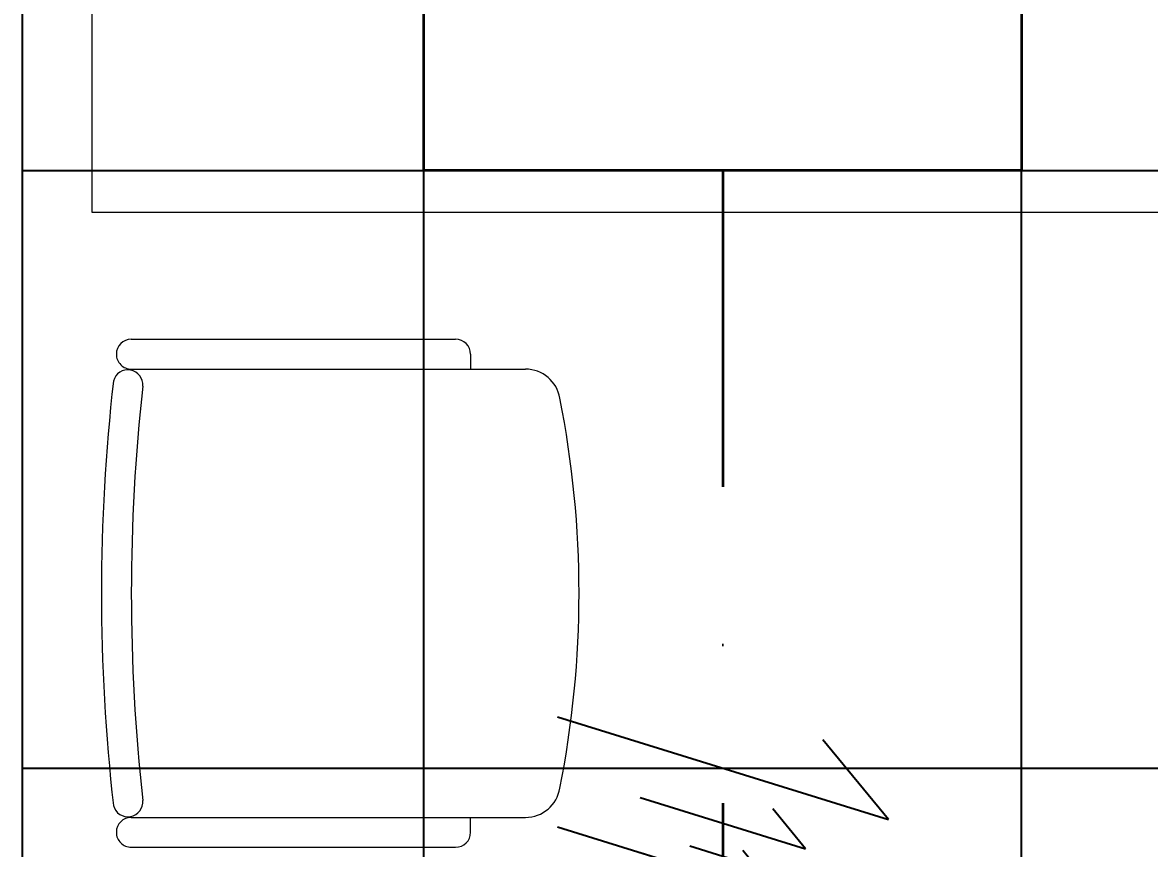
# Model space of a CAD drawing. Header units: inches. Extents: x -12418 to 57169, y -29325 to 19878.
# Drawn here: x 40997 to 42128, y -10880 to -10051 of the extents above; entities that cross this region are included whole.
import ezdxf
from ezdxf.enums import TextEntityAlignment as Align

# ---------------------------------------------------------------- set-up
doc = ezdxf.new("R2010")
doc.units = ezdxf.units.IN
doc.header["$LTSCALE"] = 25
doc.header["$MEASUREMENT"] = 0
doc.linetypes.add('DASHDOT', pattern=[25.4, 12.7, -6.35, 0, -6.35])
doc.layers.get('0').update_dxf_attribs({"color": 8})
doc.layers.add('00-Ground Floor$0$False Ceiling', color=251, linetype='Continuous')
for name, color, linetype, lineweight in [('00-Ground Floor$0$LOADING', 253, 'Continuous', 5), ('00-Ground Floor$0$NEW Wall', 166, 'Continuous', 5), ('00-Ground Floor$0$Walls', 251, 'Continuous', 5), ('E-LITE-CIRC-NUMB', 6, 'Continuous', 25), ('E-LITE-CLNG', 150, 'Continuous', 35), ('E-LITE-CLNG-CNDT', 6, 'DASHDOT', 35), ('E-LITE-CTRL', 6, 'Continuous', 25), ('E-LITE-IDEN', 6, 'Continuous', 25), ('E-POWR-WIRE', 6, 'Continuous', 25), ('E-POWR-WIRE @ 100', 6, 'Continuous', 25), ('E-POWR-WIRE @ 20', 6, 'Continuous', 25), ('E-POWR-WIRE @ 50', 6, 'Continuous', 25)]:
    doc.layers.add(name, color=color, linetype=linetype, lineweight=lineweight)
doc.styles.add('DC_Simplex', font='SIMPLEX.shx', dxfattribs={"width": 0.7})

# ---------------------------------------------------------------- blocks, each defined once
blk = doc.blocks.new('00-Ground Floor$0$GF21016-P')
at = {"layer": '00-Ground Floor$0$LOADING', "extrusion": (-1.24384e-09, -1.20261e-09, -1)}
for p, q in [((0.0128, 0.0179), (0.0128, 0.4136)), ((0.4628, 0.0179), (0.4628, 0.4136)), ((-0.0022, 0.3585), (0.0128, 0.3585)), ((0.4778, 0.3585), (0.4628, 0.3585)), ((-0.0172, 0.0179), (-0.0172, 0.3435)), ((0.4928, 0.0179), (0.4928, 0.3435)), ((0.4778, 0.0029), (0.4778, 0.0029))]:
    blk.add_line(p, q, dxfattribs=at)
for centre, radius, start, end in [((-0.2378, -0.5362), 1.0036, 78.7568, 101.2432), ((-0.0478, 0.4136), 0.035, 0, 80.6557), ((-0.4278, 0.4136), 0.035, 99.3443, 180), ((0.0022, 0.3435), 0.015, 0, 90), ((-0.4778, 0.3435), 0.015, 90, 180), ((-0.0284, 0.0145), 0.015, 284.3864, 95.5209), ((-0.2378, 1.8928), 1.8749, 263.6341, 276.3659), ((-0.4471, 0.0145), 0.015, 84.4791, 255.6136), ((0.0022, 0.0179), 0.015, 270, 0), ((0.0022, 0.0179), 0.015, 180, 270), ((-0.4778, 0.0179), 0.015, 270, 0), ((-0.4778, 0.0179), 0.015, 180, 270), ((-0.2378, 1.8734), 1.8855, 263.5119, 276.4881)]:
    blk.add_arc(centre, radius, start, end, dxfattribs=at)
blk = doc.blocks.new('*X468')
at = {"color": 0}
for p, q in [((13, 1), (13, 1)), ((13, 1), (13, 1)), ((13, 1), (13, 1)), ((13, 1), (13, 1)), ((13, 1), (13, 1)), ((13, 1), (13, 1)), ((13, 1), (13, 1)), ((13, 1), (13, 1)), ((13, 1), (13, 1)), ((13, 1), (13, 1)), ((13, 1), (13, 1)), ((13, 1), (13, 1)), ((13, 1), (13, 1)), ((13, 1), (13, 1)), ((13, 1), (13, 1)), ((13, 1), (14, 1)), ((13, 1), (14, 1)), ((13, 1), (14, 1)), ((13, 1), (13, 1)), ((13, 1), (13, 1)), ((13, 1), (13, 1)), ((13, 1), (13, 1)), ((13, 1), (13, 1)), ((13, 1), (13, 1)), ((13, 1), (13, 1)), ((13, 1), (13, 1)), ((13, 1), (13, 1)), ((13, 1), (13, 1)), ((13, 1), (13, 1)), ((13, 1), (13, 1)), ((13, 1), (13, 1)), ((13, 1), (13, 1)), ((13, 1), (13, 1)), ((13, 1), (13, 1)), ((13, 1), (13, 1)), ((13, 1), (13, 1)), ((13, 1), (13, 1)), ((13, 1), (13, 1)), ((13, 1), (13, 1)), ((13, 1), (13, 1)), ((13, 1), (13, 1)), ((13, 1), (13, 1)), ((13, 1), (13, 1)), ((13, 1), (13, 1)), ((13, 1), (13, 1)), ((13, 1), (13, 1)), ((13, 1), (13, 1)), ((13, 1), (13, 1)), ((13, 1), (13, 1)), ((13, 1), (13, 1)), ((13, 1), (13, 1)), ((13, 1), (13, 1)), ((13, 1), (13, 1)), ((13, 1), (13, 1)), ((13, 1), (13, 1)), ((13, 1), (13, 1)), ((13, 1), (13, 1)), ((13, 1), (13, 1)), ((13, 1), (13, 1)), ((13, 1), (13, 1)), ((13, 1), (13, 1)), ((13, 1), (13, 1)), ((13, 1), (13, 1)), ((13, 1), (13, 1)), ((13, 1), (13, 1)), ((13, 1), (13, 1)), ((13, 1), (13, 1)), ((13, 1), (13, 1)), ((13, 1), (13, 1)), ((13, 1), (13, 1)), ((13, 1), (13, 1)), ((13, 1), (13, 1)), ((13, 1), (13, 1)), ((13, 1), (13, 1)), ((13, 1), (13, 1)), ((13, 1), (13, 1)), ((13, 1), (13, 1)), ((13, 1), (13, 1)), ((13, 1), (13, 1)), ((13, 1), (13, 1)), ((13, 1), (13, 1)), ((13, 1), (13, 1)), ((13, 1), (13, 1)), ((13, 1), (13, 1)), ((13, 1), (13, 1)), ((13, 1), (13, 1)), ((13, 1), (13, 1)), ((13, 1), (13, 1)), ((13, 1), (13, 1)), ((13, 1), (13, 1)), ((13, 1), (13, 1)), ((13, 1), (13, 1)), ((13, 1), (13, 1)), ((13, 1), (13, 1)), ((13, 1), (13, 1)), ((13, 1), (13, 1)), ((13, 1), (13, 1)), ((13, 1), (13, 1)), ((13, 1), (13, 1)), ((13, 1), (13, 1)), ((13, 1), (13, 1)), ((13, 1), (13, 1)), ((13, 1), (13, 1)), ((13, 1), (13, 1)), ((13, 1), (13, 1)), ((13, 1), (13, 1)), ((13, 1), (13, 1)), ((13, 1), (13, 1)), ((13, 1), (13, 1)), ((13, 1), (13, 1)), ((13, 1), (13, 1)), ((13, 1), (13, 1)), ((13, 1), (13, 1)), ((13, 1), (13, 1)), ((13, 1), (13, 1)), ((13, 1), (13, 1)), ((13, 1), (13, 1)), ((13, 1), (13, 1)), ((13, 1), (13, 1)), ((13, 1), (13, 1)), ((13, 1), (13, 1)), ((13, 1), (13, 1)), ((13, 1), (13, 1)), ((13, 1), (14, 1)), ((13, 0), (13, 0)), ((13, 0), (13, 0)), ((13, 0), (13, 0)), ((13, 0), (13, 0)), ((13, 0), (13, 0)), ((13, 0), (13, 0)), ((13, 0), (13, 0)), ((13, 0), (13, 0)), ((13, 0), (13, 0)), ((13, 0), (13, 0)), ((13, 0), (13, 0)), ((13, 0), (13, 0)), ((13, 0), (13, 0)), ((13, 0), (13, 0)), ((13, 0), (13, 0)), ((13, 0), (13, 0)), ((13, 0), (13, 0)), ((13, 0), (13, 0)), ((13, 0), (13, 0)), ((13, 0), (13, 0)), ((13, 0), (13, 0)), ((13, 0), (13, 0)), ((13, 0), (13, 0)), ((13, 0), (13, 0)), ((13, 0), (13, 0)), ((13, 0), (13, 0)), ((13, 0), (13, 0)), ((13, 0), (13, 0)), ((13, 0), (13, 0)), ((13, 0), (13, 0)), ((13, 0), (13, 0)), ((13, 0), (13, 0)), ((13, 0), (13, 0)), ((13, 0), (13, 0)), ((13, 0), (13, 0)), ((13, 0), (13, 0)), ((13, 0), (13, 0)), ((13, 0), (13, 0)), ((13, 0), (13, 0)), ((13, 0), (13, 0)), ((13, 0), (13, 0)), ((13, 0), (13, 0)), ((13, 0), (13, 0)), ((13, 0), (13, 0)), ((13, 0), (13, 0)), ((13, 0), (13, 0)), ((13, 0), (13, 0)), ((13, 0), (13, 0)), ((13, 0), (14, 0)), ((13, 0), (14, 0)), ((13, 0), (13, 0)), ((13, 0), (14, 0)), ((14, 1), (14, 1)), ((14, 1), (14, 1)), ((14, 1), (14, 1)), ((14, 1), (14, 1)), ((14, 1), (14, 1)), ((14, 1), (14, 1)), ((14, 1), (14, 1)), ((14, 1), (14, 1)), ((14, 1), (14, 1)), ((14, 1), (14, 1)), ((14, 1), (14, 1)), ((14, 1), (14, 1)), ((14, 1), (14, 1)), ((14, 1), (14, 1)), ((14, 1), (14, 1)), ((14, 1), (14, 1)), ((14, 1), (14, 1)), ((14, 1), (14, 1)), ((14, 1), (14, 1)), ((14, 1), (14, 1)), ((14, 1), (14, 1)), ((14, 1), (14, 1)), ((14, 1), (14, 1)), ((14, 1), (14, 1)), ((14, 1), (14, 1)), ((14, 1), (14, 1)), ((14, 1), (14, 1)), ((14, 1), (14, 1)), ((14, 1), (14, 1)), ((14, 1), (14, 1)), ((14, 1), (14, 1)), ((14, 1), (14, 1)), ((14, 1), (14, 1)), ((14, 1), (14, 1)), ((14, 1), (14, 1)), ((14, 1), (14, 1)), ((14, 1), (14, 1)), ((14, 1), (14, 1)), ((14, 1), (14, 1)), ((14, 1), (14, 1)), ((14, 1), (14, 1)), ((14, 1), (14, 1)), ((14, 1), (14, 1)), ((14, 1), (14, 1)), ((14, 1), (14, 1)), ((14, 1), (14, 1)), ((14, 1), (14, 1)), ((14, 1), (14, 1)), ((14, 1), (14, 1)), ((14, 1), (14, 1)), ((14, 1), (14, 1)), ((14, 1), (14, 1)), ((14, 1), (14, 1)), ((14, 1), (14, 1)), ((14, 1), (14, 1)), ((14, 1), (14, 1)), ((14, 1), (14, 1)), ((14, 1), (14, 1)), ((14, 1), (14, 1)), ((14, 1), (14, 1)), ((14, 1), (14, 1)), ((14, 1), (14, 1)), ((14, 1), (14, 1)), ((14, 1), (14, 1)), ((14, 1), (14, 1)), ((14, 1), (14, 1)), ((14, 1), (14, 1)), ((14, 1), (14, 1)), ((14, 1), (14, 1)), ((14, 1), (14, 1)), ((14, 1), (14, 1)), ((14, 1), (14, 1)), ((14, 1), (14, 1)), ((14, 1), (14, 1)), ((14, 1), (14, 1)), ((14, 1), (14, 1)), ((14, 1), (14, 1)), ((14, 1), (14, 1)), ((14, 1), (14, 1)), ((14, 1), (14, 1)), ((14, 1), (14, 1)), ((14, 1), (14, 1)), ((14, 1), (14, 1)), ((14, 1), (14, 1)), ((14, 1), (14, 1)), ((14, 1), (14, 1)), ((14, 1), (14, 1)), ((14, 1), (14, 1)), ((14, 1), (14, 1)), ((14, 1), (14, 1)), ((14, 1), (14, 1)), ((14, 1), (14, 1)), ((14, 1), (14, 1)), ((14, 1), (14, 1)), ((14, 0), (14, 0)), ((14, 0), (14, 0)), ((14, 0), (14, 0)), ((14, 0), (14, 0)), ((14, 0), (14, 0)), ((14, 0), (14, 0)), ((14, 0), (14, 0)), ((14, 0), (14, 0)), ((14, 0), (14, 0)), ((14, 0), (14, 0)), ((14, 0), (14, 0)), ((14, 0), (14, 0)), ((14, 0), (14, 0)), ((14, 0), (14, 0)), ((14, 0), (14, 0)), ((14, 0), (14, 0)), ((14, 0), (14, 0)), ((14, 0), (14, 0)), ((14, 0), (14, 0)), ((14, 0), (14, 0)), ((14, 0), (14, 0)), ((14, 0), (14, 0)), ((14, 0), (14, 0)), ((14, 0), (14, 0)), ((14, 0), (14, 0)), ((14, 0), (14, 0)), ((14, 0), (14, 0)), ((14, 0), (14, 0)), ((14, 0), (14, 0)), ((14, 0), (14, 0)), ((14, 0), (14, 0)), ((14, 0), (14, 0)), ((14, 0), (14, 0)), ((14, 0), (14, 0)), ((14, 0), (14, 0)), ((14, 0), (14, 0)), ((14, 0), (14, 0)), ((14, 0), (14, 0)), ((14, 0), (14, 0)), ((14, 0), (14, 0)), ((14, 0), (14, 0)), ((14, 0), (14, 0)), ((14, 0), (14, 0)), ((14, 0), (14, 0)), ((14, 0), (14, 0)), ((14, 0), (14, 0)), ((14, 0), (14, 0)), ((14, 0), (14, 0)), ((13, 0), (13, 0)), ((13, 0), (14, 0)), ((13, 0), (13, 0)), ((13, 0), (14, 0)), ((13, 0), (13, 0)), ((13, 0), (14, 0)), ((13, 0), (13, 0)), ((13, 0), (13, 0)), ((13, 0), (13, 0)), ((13, 0), (13, 0)), ((13, 0), (14, 0)), ((13, 0), (13, 0)), ((13, 0), (14, 0)), ((13, 0), (13, 0)), ((13, 0), (14, 0)), ((13, 0), (13, 0)), ((13, 0), (14, 0)), ((13, 0), (13, 0)), ((13, 0), (14, 0)), ((13, 0), (13, 0)), ((13, 0), (14, 0)), ((13, 0), (13, 0)), ((13, 0), (14, 0)), ((13, 0), (13, 0)), ((13, 0), (13, 0)), ((13, 0), (13, 0)), ((13, 0), (14, 0)), ((13, 0), (13, 0)), ((13, 0), (14, 0)), ((13, 0), (13, 0)), ((13, 0), (14, 0)), ((13, 0), (13, 0)), ((13, 0), (14, 0)), ((13, 0), (13, 0)), ((13, 0), (13, 0)), ((13, 0), (13, 0)), ((13, 0), (13, 0)), ((13, 0), (13, 0)), ((13, 0), (13, 0)), ((13, 0), (13, 0)), ((13, 0), (13, 0)), ((13, 0), (13, 0)), ((13, 0), (13, 0)), ((13, 0), (13, 0)), ((13, 0), (13, 0)), ((13, 0), (13, 0)), ((13, 0), (13, 0)), ((13, 0), (13, 0)), ((13, 0), (13, 0)), ((13, 0), (13, 0)), ((13, 0), (13, 0)), ((13, 0), (13, 0)), ((13, 0), (13, 0)), ((13, 0), (13, 0)), ((13, 0), (13, 0)), ((13, 0), (13, 0)), ((13, 0), (13, 0)), ((13, 0), (13, 0)), ((13, 0), (13, 0)), ((13, 0), (13, 0)), ((13, 0), (13, 0)), ((13, 0), (13, 0)), ((13, 0), (13, 0)), ((13, 0), (13, 0)), ((13, -1), (13, -1)), ((13, -1), (13, -1)), ((13, -1), (13, -1)), ((13, -1), (13, -1)), ((13, -1), (13, -1)), ((13, -1), (14, -1)), ((13, -1), (13, -1)), ((14, 0), (14, 0)), ((14, 0), (14, 0)), ((14, 0), (14, 0)), ((14, 0), (14, 0)), ((14, 0), (14, 0)), ((14, 0), (14, 0)), ((14, 0), (14, 0)), ((14, 0), (14, 0)), ((14, 0), (14, 0)), ((14, 0), (14, 0)), ((14, 0), (14, 0)), ((14, 0), (14, 0)), ((14, 0), (14, 0)), ((14, 0), (14, 0)), ((14, 0), (14, 0)), ((13, 0), (14, 0)), ((14, 0), (14, 0)), ((14, 0), (14, 0)), ((14, 0), (14, 0)), ((14, 0), (14, 0)), ((14, 0), (14, 0)), ((14, 0), (14, 0)), ((14, 0), (14, 0)), ((14, 0), (14, 0)), ((14, 0), (14, 0)), ((14, 0), (14, 0)), ((14, 0), (14, 0)), ((14, 0), (14, 0)), ((14, 0), (14, 0)), ((14, 0), (14, 0)), ((14, 0), (14, 0)), ((14, 0), (14, 0)), ((14, 0), (14, 0)), ((14, 0), (14, 0)), ((14, 0), (14, 0)), ((14, 0), (14, 0)), ((14, 0), (14, 0)), ((14, 0), (14, 0)), ((14, 0), (14, 0)), ((14, 0), (14, 0)), ((14, 0), (14, 0)), ((14, 0), (14, 0)), ((14, 0), (14, 0)), ((14, 0), (14, 0)), ((14, 0), (14, 0)), ((14, 0), (14, 0)), ((14, 0), (14, 0)), ((14, 0), (14, 0)), ((14, 0), (14, 0)), ((14, 0), (14, 0)), ((14, -1), (14, -1)), ((14, -1), (14, -1)), ((14, -1), (14, -1)), ((14, -1), (14, -1)), ((14, -1), (14, -1))]:
    blk.add_line(p, q, dxfattribs=at)
blk = doc.blocks.new('*X467')
at = {"color": 0}
for p, q in [((5, 3), (5, 3)), ((5, 3), (5, 3)), ((5, 3), (5, 3)), ((5, 3), (5, 3)), ((5, 3), (5, 3)), ((5, 3), (5, 3)), ((5, 3), (5, 3)), ((5, 3), (5, 3)), ((5, 3), (5, 3)), ((5, 3), (5, 3)), ((5, 3), (5, 3)), ((5, 3), (5, 3)), ((5, 3), (5, 3)), ((5, 3), (5, 3)), ((5, 3), (5, 3)), ((5, 3), (5, 3)), ((5, 3), (5, 3)), ((5, 3), (5, 3)), ((5, 3), (5, 3)), ((5, 3), (5, 3)), ((5, 3), (5, 3)), ((5, 3), (5, 3)), ((5, 3), (5, 3)), ((5, 3), (5, 3)), ((5, 3), (5, 3)), ((5, 3), (5, 3)), ((5, 3), (5, 3)), ((5, 3), (5, 3)), ((5, 3), (5, 3)), ((5, 3), (5, 3)), ((5, 3), (5, 3)), ((5, 3), (5, 3)), ((5, 3), (5, 3)), ((5, 3), (5, 3)), ((5, 3), (5, 3)), ((5, 3), (5, 3)), ((5, 3), (5, 3)), ((5, 3), (5, 3)), ((5, 3), (5, 3)), ((5, 3), (5, 3)), ((5, 3), (5, 3)), ((5, 3), (5, 3)), ((5, 3), (5, 3)), ((5, 3), (5, 3)), ((5, 3), (5, 3)), ((5, 3), (5, 3)), ((5, 3), (5, 3)), ((5, 3), (5, 3)), ((5, 3), (5, 3)), ((5, 3), (5, 3)), ((5, 3), (5, 3)), ((5, 3), (5, 3)), ((5, 3), (5, 3)), ((5, 3), (5, 3)), ((5, 3), (5, 3)), ((5, 3), (5, 3)), ((5, 3), (5, 3)), ((5, 3), (5, 3)), ((5, 3), (5, 3)), ((5, 3), (5, 3)), ((5, 3), (5, 3)), ((5, 3), (5, 3)), ((5, 3), (5, 3)), ((5, 3), (5, 3)), ((5, 3), (5, 3)), ((5, 3), (5, 3)), ((6, 3), (5, 3)), ((5, 3), (5, 3)), ((6, 3), (5, 3)), ((5, 3), (5, 3)), ((6, 3), (5, 3)), ((5, 3), (5, 3)), ((6, 3), (5, 3)), ((5, 3), (5, 3)), ((5, 3), (5, 3)), ((5, 3), (5, 3)), ((5, 3), (5, 3)), ((5, 3), (5, 3)), ((5, 3), (5, 3)), ((5, 3), (5, 3)), ((5, 3), (5, 3)), ((5, 3), (5, 3)), ((5, 3), (5, 3)), ((5, 3), (5, 3)), ((5, 3), (5, 3)), ((5, 3), (5, 3)), ((5, 3), (5, 3)), ((5, 3), (5, 3)), ((5, 3), (5, 3)), ((5, 3), (5, 3)), ((5, 3), (5, 3)), ((5, 3), (5, 3)), ((5, 3), (5, 3)), ((5, 3), (5, 3)), ((5, 3), (5, 3)), ((5, 3), (5, 3)), ((6, 3), (6, 3)), ((6, 3), (6, 3)), ((6, 3), (6, 3)), ((6, 3), (6, 3)), ((6, 3), (6, 3)), ((6, 3), (6, 3)), ((6, 3), (6, 3)), ((6, 3), (6, 3)), ((6, 3), (6, 3)), ((6, 3), (6, 3)), ((6, 3), (6, 3)), ((6, 3), (6, 3)), ((6, 3), (6, 3)), ((6, 3), (6, 3)), ((6, 3), (6, 3)), ((6, 3), (6, 3)), ((6, 3), (6, 3)), ((6, 3), (6, 3)), ((6, 3), (6, 3)), ((6, 3), (6, 3)), ((6, 3), (6, 3)), ((6, 3), (6, 3)), ((6, 3), (6, 3)), ((6, 3), (6, 3)), ((6, 3), (6, 3)), ((6, 3), (6, 3)), ((6, 3), (6, 3)), ((6, 3), (6, 3)), ((6, 3), (6, 3)), ((6, 3), (6, 3)), ((6, 3), (6, 3)), ((6, 3), (6, 3)), ((6, 3), (6, 3)), ((6, 3), (6, 3)), ((6, 3), (6, 3)), ((6, 3), (6, 3)), ((6, 3), (6, 3)), ((6, 3), (6, 3)), ((6, 3), (6, 3)), ((6, 3), (6, 3)), ((6, 3), (6, 3)), ((6, 3), (6, 3)), ((6, 3), (6, 3)), ((6, 3), (6, 3)), ((6, 3), (6, 3)), ((6, 3), (6, 3)), ((6, 3), (6, 3)), ((6, 3), (6, 3)), ((6, 3), (6, 3)), ((6, 3), (6, 3)), ((6, 3), (6, 3)), ((6, 3), (6, 3)), ((6, 3), (6, 3)), ((6, 3), (6, 3)), ((6, 3), (6, 3)), ((6, 3), (6, 3)), ((6, 3), (6, 3)), ((6, 3), (6, 3)), ((6, 3), (6, 3)), ((6, 3), (6, 3)), ((6, 3), (6, 3)), ((6, 3), (6, 3)), ((6, 3), (6, 3)), ((6, 3), (6, 3)), ((6, 3), (6, 3)), ((6, 3), (6, 3)), ((6, 3), (6, 3)), ((6, 3), (6, 3)), ((6, 3), (6, 3)), ((6, 3), (6, 3)), ((6, 3), (6, 3)), ((6, 3), (6, 3)), ((6, 3), (6, 3)), ((6, 3), (6, 3)), ((6, 3), (6, 3)), ((6, 3), (6, 3)), ((6, 3), (6, 3)), ((6, 3), (6, 3)), ((6, 3), (6, 3)), ((6, 3), (6, 3)), ((6, 3), (6, 3)), ((6, 3), (6, 3)), ((6, 3), (6, 3)), ((6, 3), (6, 3)), ((6, 3), (6, 3)), ((6, 3), (6, 3)), ((6, 3), (6, 3)), ((6, 3), (6, 3)), ((6, 3), (6, 3)), ((6, 3), (6, 3)), ((6, 3), (6, 3)), ((6, 3), (6, 3)), ((6, 3), (6, 3)), ((6, 3), (6, 3)), ((6, 3), (6, 3)), ((6, 3), (6, 3)), ((6, 3), (6, 3)), ((6, 3), (6, 3)), ((6, 3), (6, 3)), ((6, 3), (6, 3)), ((6, 3), (6, 3)), ((6, 3), (6, 3)), ((6, 3), (6, 3)), ((6, 3), (6, 3)), ((6, 3), (6, 3)), ((6, 3), (6, 3)), ((6, 3), (6, 3)), ((6, 3), (6, 3)), ((6, 3), (6, 3)), ((6, 3), (6, 3)), ((6, 3), (6, 3)), ((6, 3), (6, 3)), ((6, 3), (6, 3)), ((6, 3), (6, 3)), ((6, 3), (6, 3)), ((6, 3), (6, 3)), ((6, 3), (6, 3)), ((6, 3), (6, 3)), ((6, 3), (6, 3)), ((6, 3), (6, 3)), ((6, 3), (6, 3)), ((6, 3), (6, 3)), ((6, 3), (6, 3)), ((6, 3), (6, 3)), ((6, 3), (6, 3)), ((6, 3), (6, 3)), ((6, 3), (6, 3)), ((6, 3), (6, 3)), ((6, 3), (6, 3)), ((6, 3), (6, 3)), ((6, 3), (6, 3)), ((6, 3), (6, 3)), ((6, 3), (6, 3)), ((6, 3), (6, 3)), ((6, 3), (6, 3)), ((6, 3), (6, 3)), ((6, 3), (6, 3)), ((6, 3), (6, 3)), ((6, 3), (6, 3)), ((6, 3), (6, 3)), ((6, 3), (6, 3)), ((6, 3), (6, 3)), ((6, 3), (6, 3)), ((6, 3), (6, 3)), ((6, 3), (6, 3)), ((6, 3), (6, 3)), ((6, 3), (6, 3)), ((6, 3), (6, 3)), ((6, 3), (6, 3)), ((6, 3), (6, 3)), ((6, 3), (6, 3)), ((6, 3), (6, 3)), ((6, 3), (6, 3)), ((6, 3), (6, 3)), ((6, 3), (6, 3)), ((6, 3), (6, 3)), ((6, 3), (6, 3)), ((6, 3), (6, 3)), ((6, 3), (6, 3)), ((6, 3), (6, 3)), ((6, 3), (6, 3)), ((6, 3), (6, 3)), ((6, 3), (6, 3)), ((6, 3), (6, 3)), ((6, 3), (6, 3)), ((6, 3), (6, 3)), ((6, 3), (6, 3)), ((6, 3), (6, 3)), ((6, 3), (6, 3)), ((6, 3), (6, 3)), ((6, 3), (6, 3)), ((6, 3), (6, 3)), ((6, 3), (6, 3)), ((6, 3), (6, 3)), ((6, 3), (6, 3)), ((6, 3), (6, 3)), ((6, 3), (6, 3)), ((6, 3), (6, 3)), ((6, 3), (6, 3)), ((6, 3), (6, 3)), ((6, 3), (6, 3)), ((6, 3), (6, 3)), ((6, 3), (6, 3)), ((6, 3), (6, 3)), ((6, 3), (6, 3)), ((6, 3), (6, 3)), ((6, 3), (6, 3)), ((6, 3), (6, 3)), ((6, 3), (6, 3)), ((6, 3), (6, 3)), ((6, 3), (6, 3)), ((6, 3), (6, 3)), ((6, 3), (6, 3)), ((6, 3), (6, 3)), ((6, 3), (6, 3)), ((6, 3), (6, 3)), ((6, 3), (6, 3)), ((6, 3), (6, 3)), ((6, 3), (6, 3)), ((6, 3), (6, 3)), ((6, 3), (6, 3)), ((6, 3), (6, 3)), ((6, 3), (6, 3)), ((6, 3), (6, 3)), ((6, 3), (5, 3)), ((6, 3), (5, 3)), ((6, 3), (5, 3)), ((6, 3), (5, 3)), ((6, 3), (5, 3)), ((6, 3), (6, 3)), ((6, 3), (6, 3)), ((6, 3), (6, 3)), ((6, 3), (6, 3)), ((6, 3), (6, 3)), ((6, 3), (6, 3)), ((6, 3), (6, 3)), ((6, 3), (6, 3)), ((6, 3), (6, 3)), ((6, 3), (6, 3)), ((6, 3), (6, 3)), ((6, 3), (6, 3)), ((6, 3), (6, 3)), ((6, 3), (6, 3)), ((6, 3), (6, 3)), ((6, 3), (6, 3)), ((6, 3), (6, 3)), ((6, 3), (6, 3)), ((6, 3), (6, 3)), ((6, 3), (6, 3)), ((6, 3), (6, 3)), ((6, 3), (6, 3)), ((6, 3), (6, 3)), ((6, 3), (6, 3)), ((6, 3), (6, 3)), ((6, 3), (6, 3)), ((6, 3), (6, 3)), ((6, 3), (6, 3)), ((6, 3), (6, 3)), ((6, 3), (6, 3)), ((6, 3), (6, 3)), ((6, 3), (6, 3)), ((6, 3), (6, 3)), ((6, 3), (6, 3)), ((6, 3), (6, 3)), ((6, 3), (6, 3)), ((6, 3), (6, 3)), ((6, 3), (6, 3)), ((6, 3), (6, 3)), ((6, 3), (6, 3)), ((6, 3), (6, 3)), ((6, 3), (6, 3)), ((6, 3), (6, 3)), ((6, 3), (6, 3)), ((6, 3), (6, 3)), ((6, 3), (6, 3)), ((6, 3), (6, 3)), ((6, 3), (6, 3)), ((6, 3), (6, 3)), ((6, 3), (6, 3)), ((6, 3), (6, 3)), ((6, 3), (6, 3)), ((6, 3), (6, 3)), ((6, 3), (6, 3)), ((6, 3), (6, 3)), ((6, 3), (6, 3)), ((6, 3), (6, 3)), ((6, 3), (6, 3)), ((6, 3), (6, 3)), ((6, 3), (6, 3)), ((6, 3), (6, 3)), ((6, 3), (6, 3)), ((6, 3), (6, 3)), ((6, 3), (6, 3)), ((6, 3), (6, 3)), ((6, 3), (6, 3)), ((6, 3), (6, 3)), ((6, 3), (6, 3)), ((6, 3), (6, 3)), ((6, 3), (6, 3)), ((6, 3), (6, 3)), ((6, 3), (6, 3)), ((6, 3), (6, 3)), ((6, 3), (6, 3)), ((6, 3), (6, 3)), ((6, 3), (6, 3)), ((6, 3), (6, 3)), ((6, 3), (6, 3)), ((6, 3), (6, 3)), ((6, 3), (6, 3)), ((6, 3), (6, 3)), ((6, 3), (6, 3)), ((6, 3), (6, 3)), ((6, 3), (6, 3)), ((6, 3), (6, 3)), ((6, 3), (6, 3)), ((6, 3), (6, 3)), ((6, 3), (6, 3)), ((6, 3), (6, 3)), ((6, 3), (6, 3)), ((6, 3), (6, 3)), ((6, 3), (6, 3)), ((6, 3), (6, 3)), ((6, 3), (6, 3)), ((6, 3), (6, 3)), ((6, 3), (6, 3)), ((6, 3), (6, 3)), ((6, 3), (6, 3)), ((6, 3), (6, 3)), ((6, 3), (6, 3)), ((6, 3), (6, 3)), ((6, 3), (6, 3)), ((6, 3), (6, 3)), ((6, 3), (6, 3)), ((6, 3), (6, 3)), ((6, 3), (6, 3)), ((6, 3), (6, 3)), ((6, 3), (6, 3)), ((6, 3), (6, 3)), ((6, 3), (6, 3)), ((6, 3), (6, 3)), ((6, 3), (6, 3)), ((6, 3), (6, 3)), ((6, 3), (6, 3)), ((6, 3), (6, 3)), ((6, 3), (6, 3)), ((6, 3), (6, 3)), ((6, 3), (6, 3)), ((6, 3), (6, 3)), ((6, 3), (6, 3)), ((6, 3), (6, 3)), ((6, 3), (6, 3)), ((6, 3), (6, 3)), ((6, 3), (6, 3)), ((6, 3), (6, 3)), ((6, 3), (6, 3)), ((6, 3), (6, 3)), ((6, 3), (6, 3)), ((6, 3), (6, 3)), ((6, 3), (6, 3)), ((6, 3), (6, 3)), ((6, 3), (6, 3)), ((6, 3), (6, 3)), ((6, 3), (6, 3)), ((6, 3), (6, 3)), ((6, 3), (6, 3)), ((6, 3), (6, 3)), ((6, 3), (6, 3)), ((6, 3), (6, 3)), ((6, 3), (6, 3)), ((6, 3), (6, 3)), ((6, 3), (6, 3)), ((6, 3), (6, 3)), ((6, 3), (6, 3)), ((6, 3), (6, 3)), ((6, 3), (6, 3)), ((6, 3), (6, 3)), ((6, 3), (6, 3)), ((6, 3), (6, 3)), ((6, 3), (6, 3)), ((6, 3), (6, 3)), ((6, 3), (6, 3)), ((6, 3), (6, 3)), ((6, 3), (6, 3)), ((6, 3), (6, 3)), ((6, 3), (6, 3)), ((6, 3), (6, 3)), ((6, 3), (6, 3)), ((6, 3), (6, 3)), ((6, 3), (6, 3)), ((6, 3), (6, 3)), ((6, 3), (6, 3)), ((6, 3), (6, 3)), ((6, 3), (6, 3)), ((6, 3), (6, 3)), ((6, 3), (6, 3)), ((6, 3), (6, 3)), ((6, 3), (6, 3)), ((6, 3), (6, 3)), ((6, 3), (6, 3)), ((6, 3), (6, 3)), ((6, 3), (6, 3)), ((6, 3), (6, 3)), ((6, 3), (6, 3)), ((6, 3), (6, 3)), ((6, 3), (6, 3)), ((6, 3), (6, 3)), ((6, 3), (6, 3)), ((6, 3), (6, 3)), ((6, 3), (6, 3)), ((6, 3), (6, 3)), ((6, 3), (6, 3)), ((6, 3), (6, 3)), ((6, 3), (6, 3)), ((6, 3), (6, 3)), ((6, 3), (6, 3)), ((6, 3), (6, 3)), ((6, 3), (6, 3)), ((6, 3), (6, 3)), ((6, 3), (6, 3)), ((6, 3), (6, 3)), ((6, 3), (6, 3)), ((6, 3), (6, 3)), ((6, 3), (6, 3)), ((6, 3), (6, 3)), ((6, 3), (6, 3)), ((6, 3), (6, 3)), ((6, 3), (6, 3)), ((6, 3), (6, 3)), ((6, 3), (6, 3)), ((6, 3), (6, 3)), ((6, 3), (6, 3)), ((6, 3), (6, 3)), ((6, 3), (6, 3)), ((6, 3), (6, 3)), ((6, 3), (6, 3)), ((6, 3), (6, 3)), ((6, 3), (6, 3)), ((6, 3), (6, 3)), ((6, 3), (6, 3)), ((6, 3), (6, 3)), ((6, 3), (6, 3)), ((6, 3), (6, 3)), ((6, 3), (6, 3)), ((6, 3), (6, 3)), ((6, 3), (6, 3)), ((6, 3), (6, 3)), ((6, 3), (6, 3)), ((6, 3), (6, 3)), ((6, 3), (6, 3)), ((6, 3), (6, 3)), ((6, 3), (6, 3)), ((6, 3), (6, 3)), ((6, 3), (6, 3)), ((6, 3), (6, 3)), ((6, 3), (6, 3)), ((6, 3), (6, 3)), ((6, 3), (6, 3)), ((6, 3), (6, 3)), ((6, 3), (6, 3)), ((6, 3), (6, 3)), ((6, 3), (6, 3)), ((6, 3), (6, 3)), ((6, 3), (6, 3)), ((6, 3), (6, 3)), ((6, 3), (6, 3)), ((6, 3), (6, 3)), ((6, 3), (6, 3)), ((6, 3), (6, 3)), ((6, 3), (6, 3)), ((6, 3), (6, 3)), ((6, 3), (6, 3)), ((6, 3), (6, 3)), ((6, 3), (6, 3)), ((6, 3), (6, 3)), ((6, 3), (6, 3)), ((6, 3), (6, 3)), ((6, 3), (6, 3)), ((6, 3), (6, 3)), ((6, 3), (6, 3)), ((6, 3), (6, 3)), ((6, 3), (6, 3)), ((6, 3), (6, 3)), ((6, 3), (6, 3)), ((6, 3), (6, 3)), ((6, 3), (6, 3)), ((6, 3), (6, 3)), ((6, 3), (6, 3)), ((6, 3), (6, 3)), ((6, 3), (6, 3)), ((6, 3), (6, 3)), ((6, 3), (6, 3)), ((6, 3), (6, 3)), ((6, 3), (6, 3)), ((6, 3), (6, 3)), ((6, 3), (6, 3)), ((6, 3), (6, 3)), ((6, 3), (6, 3)), ((6, 3), (6, 3)), ((6, 3), (6, 3)), ((6, 3), (6, 3)), ((6, 3), (6, 3)), ((6, 3), (6, 3)), ((6, 3), (6, 3)), ((6, 3), (6, 3)), ((6, 3), (6, 3)), ((6, 3), (6, 3)), ((6, 3), (6, 3)), ((6, 3), (6, 3)), ((6, 3), (6, 3)), ((6, 3), (6, 3)), ((6, 3), (6, 3)), ((6, 3), (6, 3)), ((6, 3), (6, 3)), ((6, 3), (6, 3)), ((6, 3), (6, 3)), ((6, 3), (6, 3)), ((6, 3), (6, 3)), ((6, 3), (6, 3)), ((6, 3), (6, 3)), ((6, 3), (6, 3)), ((6, 3), (6, 3)), ((6, 3), (6, 3)), ((6, 3), (6, 3)), ((6, 3), (6, 3)), ((6, 3), (6, 3)), ((6, 3), (6, 3)), ((6, 3), (6, 3)), ((6, 3), (6, 3)), ((6, 3), (6, 3)), ((6, 3), (6, 3)), ((6, 3), (6, 3)), ((6, 3), (6, 3)), ((6, 3), (6, 3)), ((6, 3), (6, 3)), ((6, 3), (6, 3)), ((6, 3), (6, 3)), ((6, 3), (6, 3)), ((6, 3), (6, 3)), ((6, 3), (6, 3)), ((6, 3), (6, 3)), ((6, 3), (6, 3)), ((6, 3), (6, 3)), ((6, 3), (6, 3)), ((6, 3), (6, 3)), ((6, 3), (6, 3)), ((6, 3), (6, 3))]:
    blk.add_line(p, q, dxfattribs=at)
blk = doc.blocks.new('00-Ground Floor$0$GF21043-P')
at = {"color": 0}
for p, q in [((0.8, 0.75), (-0.8, 0.75)), ((0.8, 0), (0.8, 0.75))]:
    blk.add_line(p, q, dxfattribs=at)
for points in [[(0.8, 0.75), (0.8, 0.75), (0.8, 0.75), (0.8, 0.75), (0.8, 0.75), (0.8, 0.75), (0.8, 0.75), (0.8, 0.75), (0.8, 0.75), (0.8, 0.75), (0.8, 0.75), (0.8, 0.75), (0.8, 0.75), (0.8, 0.75), (0.8, 0.75), (0.8, 0.75), (0.8, 0.75), (0.8, 0.75), (0.8, 0.75), (0.8, 0.75), (0.8, 0.75), (0.8, 0.75), (0.8, 0.75), (0.8, 0.75), (0.8, 0.75), (0.8, 0.75), (0.8, 0.75), (0.8, 0.75), (0.8, 0.75), (0.8, 0.75), (0.8, 0.75), (0.8, 0.75), (0.8, 0.75), (0.8, 0.75), (0.8, 0.75), (0.8, 0.75), (0.8, 0.75), (0.8, 0.75), (0.8, 0.75), (0.8, 0.75), (0.8, 0.75), (0.8, 0.75), (0.8, 0.75), (0.8, 0.75), (0.8, 0.75), (0.8, 0.75), (0.8, 0.75), (0.8, 0.75), (0.8, 0.75), (0.8, 0.75), (0.8, 0.75), (0.8, 0.75), (0.8, 0.75), (0.8, 0.75), (0.8, 0.75), (0.8, 0.75), (0.8, 0.75), (0.8, 0.75), (0.8, 0.75), (0.8, 0.75), (0.8, 0.75), (0.8, 0.75), (0.8, 0.75), (0.8, 0.75), (0.8, 0.75), (0.8, 0.75), (0.8, 0.75), (0.8, 0.75), (0.8, 0.75), (0.8, 0.75), (0.8, 0.75), (0.8, 0.75), (0.8, 0.75), (0.8, 0.75), (0.8, 0.75), (0.8, 0.75), (0.8, 0.75), (0.8, 0.75), (0.8, 0.75), (0.8, 0.75), (0.8, 0.75), (0.8, 0.75), (0.8, 0.75), (0.8, 0.75), (0.8, 0.75), (0.8, 0.75), (0.8, 0.75), (0.8, 0.75), (0.8, 0.75), (0.8, 0.75), (0.8, 0.75), (0.8, 0.75), (0.8, 0.75), (0.8, 0.75), (0.8, 0.75), (0.8, 0.75), (0.8, 0.75), (0.8, 0.75), (0.8, 0.75), (0.8, 0.75), (0.8, 0.75), (0.8, 0.75), (0.8, 0.75), (0.8, 0.75), (0.8, 0.75), (0.8, 0.75), (0.8, 0.75), (0.8, 0.75), (0.8, 0.75), (0.8, 0.75), (0.8, 0.75), (0.8, 0.75), (0.8, 0.75), (0.8, 0.75), (0.8, 0.75), (0.8, 0.75), (0.8, 0.75), (0.8, 0.75), (0.8, 0.75), (0.8, 0.75), (0.8, 0.75), (0.8, 0.75), (0.8, 0.75), (0.8, 0.75), (0.8, 0.75), (0.8, 0.75), (0.8, 0.75), (0.8, 0.75), (0.8, 0.75), (0.8, 0.75), (0.8, 0.75), (0.8, 0.75), (0.8, 0.75), (0.8, 0.75), (0.8, 0.75), (0.8, 0.75), (0.8, 0.75), (0.8, 0.75), (0.8, 0.75), (0.8, 0.75), (0.8, 0.75), (0.8, 0.75), (0.8, 0.75), (0.8, 0.75), (0.8, 0.75), (0.8, 0.75), (0.8, 0.75), (0.8, 0.75), (0.8, 0.75), (0.8, 0.75), (0.8, 0.75), (0.8, 0.75), (0.8, 0.75), (0.8, 0.75), (0.8, 0.75), (0.8, 0.75), (0.8, 0.75), (0.8, 0.75), (0.8, 0.75), (0.8, 0.75), (0.8, 0.75), (0.8, 0.75), (0.8, 0.75), (0.8, 0.75), (0.8, 0.75), (0.8, 0.75), (0.8, 0.75), (0.8, 0.75), (0.8, 0.75), (0.8, 0.75), (0.8, 0.75), (0.8, 0.75), (0.8, 0.75), (0.8, 0.75), (0.8, 0.75), (0.8, 0.75), (0.8, 0.75), (0.8, 0.75), (0.8, 0.75), (0.8, 0.75), (0.8, 0.75), (0.8, 0.75), (0.8, 0.75), (0.8, 0.75), (0.8, 0.75), (0.8, 0.75), (0.8, 0.75), (0.8, 0.75), (0.8, 0.75), (0.8, 0.75), (0.8, 0.75), (0.8, 0.75), (0.8, 0.75), (0.8, 0.75), (0.8, 0.75), (0.8, 0.75), (0.8, 0.75), (0.8, 0.75), (0.8, 0.75), (0.8, 0.75), (0.8, 0.75), (0.8, 0.75), (0.8, 0.75), (0.8, 0.75), (0.8, 0.75), (0.8, 0.75), (0.8, 0.75), (0.8, 0.75), (0.8, 0.75), (0.8, 0.75), (0.8, 0.75), (0.8, 0.75), (0.8, 0.75), (0.8, 0.75), (0.8, 0.75), (0.8, 0.75), (0.8, 0.75), (0.8, 0.75), (0.8, 0.75), (0.8, 0.75), (0.8, 0.75), (0.8, 0.75), (0.8, 0.75), (0.8, 0.75), (0.8, 0.75), (0.8, 0.75), (0.8, 0.75), (0.8, 0.75), (0.8, 0.75), (0.8, 0.75), (0.8, 0.75), (0.8, 0.75), (0.8, 0.75), (0.8, 0.75), (0.8, 0.75), (0.8, 0.75), (0.8, 0.75), (0.8, 0.75), (0.8, 0.75), (0.8, 0.75), (0.8, 0.75), (0.8, 0.75), (0.8, 0.75), (0.8, 0.75), (0.8, 0.75), (0.8, 0.75), (0.8, 0.75), (0.8, 0.75), (0.8, 0.75), (0.8, 0.75), (0.8, 0.75), (0.8, 0.75), (0.8, 0.75), (0.8, 0.75), (0.8, 0.75), (0.8, 0.75), (0.8, 0.75), (0.8, 0.75), (0.8, 0.75), (0.8, 0.75), (0.8, 0.75), (0.8, 0.75), (0.8, 0.75), (0.8, 0.75), (0.8, 0.75), (0.8, 0.75), (0.8, 0.75), (0.8, 0.75), (0.8, 0.75), (0.8, 0.75), (0.8, 0.75), (0.8, 0.75), (0.8, 0.75), (0.8, 0.75), (0.8, 0.75), (0.8, 0.75), (0.8, 0.75)], [(0.8, 0.75), (0.8, 0.75), (0.8, 0.75), (0.8, 0.75), (0.8, 0.75), (0.8, 0.75), (0.8, 0.75), (0.8, 0.75), (0.8, 0.75), (0.8, 0.75), (0.8, 0.75), (0.8, 0.75), (0.8, 0.75), (0.8, 0.75), (0.8, 0.75), (0.8, 0.75), (0.8, 0.75), (0.8, 0.75), (0.8, 0.75), (0.8, 0.75), (0.8, 0.75), (0.8, 0.75), (0.8, 0.75), (0.8, 0.75), (0.8, 0.75), (0.8, 0.75), (0.8, 0.75), (0.8, 0.75), (0.8, 0.75), (0.8, 0.75), (0.8, 0.75), (0.8, 0.75), (0.8, 0.75), (0.8, 0.75), (0.8, 0.75), (0.8, 0.75), (0.8, 0.75), (0.8, 0.75), (0.8, 0.75), (0.8, 0.75), (0.8, 0.75), (0.8, 0.75), (0.8, 0.75), (0.8, 0.75), (0.8, 0.75), (0.8, 0.75), (0.8, 0.75), (0.8, 0.75), (0.8, 0.75), (0.8, 0.75), (0.8, 0.75), (0.8, 0.75), (0.8, 0.75), (0.8, 0.75), (0.8, 0.75), (0.8, 0.75), (0.8, 0.75), (0.8, 0.75), (0.8, 0.75), (0.8, 0.75), (0.8, 0.75), (0.8, 0.75), (0.8, 0.75), (0.8, 0.75), (0.8, 0.75), (0.8, 0.75), (0.8, 0.75), (0.8, 0.75), (0.8, 0.75), (0.8, 0.75), (0.8, 0.75), (0.8, 0.75), (0.8, 0.75), (0.8, 0.75), (0.8, 0.75), (0.8, 0.75), (0.8, 0.75), (0.8, 0.75), (0.8, 0.75), (0.8, 0.75), (0.8, 0.75), (0.8, 0.75), (0.8, 0.75), (0.8, 0.75), (0.8, 0.75), (0.8, 0.75), (0.8, 0.75), (0.8, 0.75), (0.8, 0.75), (0.8, 0.75), (0.8, 0.75), (0.8, 0.75), (0.8, 0.75), (0.8, 0.75), (0.8, 0.75), (0.8, 0.75), (0.8, 0.75), (0.8, 0.75), (0.8, 0.75), (0.8, 0.75), (0.8, 0.75), (0.8, 0.75), (0.8, 0.75), (0.8, 0.75), (0.8, 0.75), (0.8, 0.75), (0.8, 0.75), (0.8, 0.75), (0.8, 0.75), (0.8, 0.75), (0.8, 0.75), (0.8, 0.75), (0.8, 0.75), (0.8, 0.75), (0.8, 0.75), (0.8, 0.75), (0.8, 0.75), (0.8, 0.75), (0.8, 0.75), (0.8, 0.75), (0.8, 0.75), (0.8, 0.75), (0.8, 0.75), (0.8, 0.75), (0.8, 0.75), (0.8, 0.75), (0.8, 0.75), (0.8, 0.75), (0.8, 0.75), (0.8, 0.75), (0.8, 0.75), (0.8, 0.75), (0.8, 0.75), (0.8, 0.75), (0.8, 0.75), (0.8, 0.75), (0.8, 0.75), (0.8, 0.75), (0.8, 0.75), (0.8, 0.75), (0.8, 0.75), (0.8, 0.75), (0.8, 0.75), (0.8, 0.75), (0.8, 0.75), (0.8, 0.75), (0.8, 0.75), (0.8, 0.75), (0.8, 0.75), (0.8, 0.75), (0.8, 0.75), (0.8, 0.75), (0.8, 0.75), (0.8, 0.75), (0.8, 0.75), (0.8, 0.75), (0.8, 0.75), (0.8, 0.75), (0.8, 0.75), (0.8, 0.75), (0.8, 0.75), (0.8, 0.75), (0.8, 0.75), (0.8, 0.75), (0.8, 0.75), (0.8, 0.75), (0.8, 0.75), (0.8, 0.75), (0.8, 0.75), (0.8, 0.75), (0.8, 0.75), (0.8, 0.75), (0.8, 0.75), (0.8, 0.75), (0.8, 0.75), (0.8, 0.75), (0.8, 0.75), (0.8, 0.75), (0.8, 0.75), (0.8, 0.75), (0.8, 0.75), (0.8, 0.75), (0.8, 0.75), (0.8, 0.75), (0.8, 0.75), (0.8, 0.75), (0.8, 0.75), (0.8, 0.75), (0.8, 0.75), (0.8, 0.75), (0.8, 0.75), (0.8, 0.75), (0.8, 0.75), (0.8, 0.75), (0.8, 0.75), (0.8, 0.75), (0.8, 0.75), (0.8, 0.75), (0.8, 0.75), (0.8, 0.75), (0.8, 0.75), (0.8, 0.75), (0.8, 0.75), (0.8, 0.75), (0.8, 0.75), (0.8, 0.75), (0.8, 0.75), (0.8, 0.75), (0.8, 0.75), (0.8, 0.75), (0.8, 0.75), (0.8, 0.75), (0.8, 0.75), (0.8, 0.75), (0.8, 0.75), (0.8, 0.75), (0.8, 0.75), (0.8, 0.75), (0.8, 0.75)], [(0.8, 0.75), (0.8, 0.75), (0.8, 0.75), (0.8, 0.75), (0.8, 0.75), (0.8, 0.75), (0.8, 0.75), (0.8, 0.75), (0.8, 0.75), (0.8, 0.75), (0.8, 0.75), (0.8, 0.75), (0.8, 0.75), (0.8, 0.75), (0.8, 0.75), (0.8, 0.75), (0.8, 0.75), (0.8, 0.75), (0.8, 0.75), (0.8, 0.75), (0.8, 0.75), (0.8, 0.75), (0.8, 0.75), (0.8, 0.75), (0.8, 0.75), (0.8, 0.75), (0.8, 0.75), (0.8, 0.75), (0.8, 0.75), (0.8, 0.75), (0.8, 0.75), (0.8, 0.75), (0.8, 0.75), (0.8, 0.75), (0.8, 0.75), (0.8, 0.75), (0.8, 0.75), (0.8, 0.75), (0.8, 0.75), (0.8, 0.75), (0.8, 0.75), (0.8, 0.75), (0.8, 0.75), (0.8, 0.75), (0.8, 0.75), (0.8, 0.75), (0.8, 0.75), (0.8, 0.75), (0.8, 0.75), (0.8, 0.75), (0.8, 0.75), (0.8, 0.75), (0.8, 0.75), (0.8, 0.75), (0.8, 0.75), (0.8, 0.75), (0.8, 0.75), (0.8, 0.75), (0.8, 0.75), (0.8, 0.75), (0.8, 0.75), (0.8, 0.75), (0.8, 0.75), (0.8, 0.75), (0.8, 0.75), (0.8, 0.75), (0.8, 0.75), (0.8, 0.75), (0.8, 0.75), (0.8, 0.75), (0.8, 0.75), (0.8, 0.75), (0.8, 0.75), (0.8, 0.75), (0.8, 0.75), (0.8, 0.75), (0.8, 0.75), (0.8, 0.75), (0.8, 0.75), (0.8, 0.75), (0.8, 0.75), (0.8, 0.75), (0.8, 0.75), (0.8, 0.75), (0.8, 0.75), (0.8, 0.75), (0.8, 0.75), (0.8, 0.75), (0.8, 0.75), (0.8, 0.75), (0.8, 0.75), (0.8, 0.75), (0.8, 0.75), (0.8, 0.75), (0.8, 0.75), (0.8, 0.75), (0.8, 0.75), (0.8, 0.75), (0.8, 0.75), (0.8, 0.75), (0.8, 0.75), (0.8, 0.75), (0.8, 0.75), (0.8, 0.75), (0.8, 0.75), (0.8, 0.75), (0.8, 0.75), (0.8, 0.75), (0.8, 0.75), (0.8, 0.75), (0.8, 0.75), (0.8, 0.75), (0.8, 0.75), (0.8, 0.75), (0.8, 0.75), (0.8, 0.75), (0.8, 0.75), (0.8, 0.75), (0.8, 0.75), (0.8, 0.75), (0.8, 0.75), (0.8, 0.75), (0.8, 0.75), (0.8, 0.75), (0.8, 0.75), (0.8, 0.75), (0.8, 0.75), (0.8, 0.75), (0.8, 0.75), (0.8, 0.75), (0.8, 0.75), (0.8, 0.75), (0.8, 0.75), (0.8, 0.75), (0.8, 0.75), (0.8, 0.75), (0.8, 0.75), (0.8, 0.75), (0.8, 0.75), (0.8, 0.75), (0.8, 0.75), (0.8, 0.75), (0.8, 0.75), (0.8, 0.75), (0.8, 0.75), (0.8, 0.75), (0.8, 0.75), (0.8, 0.75), (0.8, 0.75), (0.8, 0.75), (0.8, 0.75), (0.8, 0.75), (0.8, 0.75), (0.8, 0.75), (0.8, 0.75), (0.8, 0.75), (0.8, 0.75), (0.8, 0.75), (0.8, 0.75), (0.8, 0.75), (0.8, 0.75), (0.8, 0.75), (0.8, 0.75), (0.8, 0.75), (0.8, 0.75), (0.8, 0.75), (0.8, 0.75), (0.8, 0.75), (0.8, 0.75), (0.8, 0.75), (0.8, 0.75), (0.8, 0.75), (0.8, 0.75), (0.8, 0.75), (0.8, 0.75), (0.8, 0.75), (0.8, 0.75), (0.8, 0.75), (0.8, 0.75), (0.8, 0.75), (0.8, 0.75), (0.8, 0.75), (0.8, 0.75), (0.8, 0.75), (0.8, 0.75), (0.8, 0.75), (0.8, 0.75), (0.8, 0.75), (0.8, 0.75), (0.8, 0.75), (0.8, 0.75), (0.8, 0.75), (0.8, 0.75), (0.8, 0.75), (0.8, 0.75), (0.8, 0.75), (0.8, 0.75), (0.8, 0.75), (0.8, 0.75), (0.8, 0.75), (0.8, 0.75), (0.8, 0.75), (0.8, 0.75), (0.8, 0.75), (0.8, 0.75), (0.8, 0.75), (0.8, 0.75), (0.8, 0.75), (0.8, 0.75), (0.8, 0.75), (0.8, 0.75), (0.8, 0.75), (0.8, 0.75), (0.8, 0.75)]]:
    blk.add_lwpolyline(points, close=True, dxfattribs=at)
at = {"layer": '00-Ground Floor$0$NEW Wall', "color": 0, "linetype": 'Continuous'}
for points in [[(0.8, 0.75), (0.8, 0.75), (0.8, 0.75), (0.8, 0.75), (0.8, 0.75), (0.8, 0.75), (0.8, 0.75), (0.8, 0.75), (0.8, 0.75), (0.8, 0.75)], [(0.8, 0.75), (0.8, 0.75), (0.8, 0.75), (0.8, 0.75), (0.8, 0.75), (0.8, 0.75), (0.8, 0.75), (0.8, 0.75), (0.8, 0.75)], [(0.8, 0.75), (0.8, 0.75), (0.8, 0.75), (0.8, 0.75), (0.8, 0.75), (0.8, 0.75), (0.8, 0.75), (0.8, 0.75), (0.8, 0.75), (0.8, 0.75), (0.8, 0.75), (0.8, 0.75), (0.8, 0.75), (0.8, 0.75), (0.8, 0.75), (0.8, 0.75), (0.8, 0.75), (0.8, 0.75)], [(0.8, 0.75), (0.8, 0.75), (0.8, 0.75), (0.8, 0.75), (0.8, 0.75), (0.8, 0.75), (0.8, 0.75)], [(0.8, 0.75), (0.8, 0.75), (0.8, 0.75), (0.8, 0.75), (0.8, 0.75), (0.8, 0.75), (0.8, 0.75), (0.8, 0.75), (0.8, 0.75), (0.8, 0.75), (0.8, 0.75), (0.8, 0.75), (0.8, 0.75), (0.8, 0.75), (0.8, 0.75)], [(0.8, 0.75), (0.8, 0.75), (0.8, 0.75), (0.8, 0.75), (0.8, 0.75), (0.8, 0.75), (0.8, 0.75), (0.8, 0.75), (0.8, 0.75), (0.8, 0.75)], [(0.8, 0.75), (0.8, 0.75), (0.8, 0.75), (0.8, 0.75), (0.8, 0.75), (0.8, 0.75), (0.8, 0.75), (0.8, 0.75), (0.8, 0.75), (0.8, 0.75), (0.8, 0.75), (0.8, 0.75)], [(0.8, 0.75), (0.8, 0.75), (0.8, 0.75), (0.8, 0.75), (0.8, 0.75), (0.8, 0.75), (0.8, 0.75), (0.8, 0.75), (0.8, 0.75), (0.8, 0.75)], [(0.8, 0.75), (0.8, 0.75), (0.8, 0.75), (0.8, 0.75), (0.8, 0.75), (0.8, 0.75), (0.8, 0.75), (0.8, 0.75), (0.8, 0.75), (0.8, 0.75)], [(0.8, 0.75), (0.8, 0.75), (0.8, 0.75), (0.8, 0.75), (0.8, 0.75), (0.8, 0.75), (0.8, 0.75), (0.8, 0.75)], [(0.8, 0.75), (0.8, 0.75), (0.8, 0.75), (0.8, 0.75), (0.8, 0.75), (0.8, 0.75), (0.8, 0.75), (0.8, 0.75), (0.8, 0.75), (0.8, 0.75), (0.8, 0.75), (0.8, 0.75), (0.8, 0.75), (0.8, 0.75), (0.8, 0.75), (0.8, 0.75), (0.8, 0.75), (0.8, 0.75), (0.8, 0.75), (0.8, 0.75), (0.8, 0.75), (0.8, 0.75), (0.8, 0.75), (0.8, 0.75), (0.8, 0.75), (0.8, 0.75), (0.8, 0.75), (0.8, 0.75), (0.8, 0.75), (0.8, 0.75), (0.8, 0.75), (0.8, 0.75), (0.8, 0.75), (0.8, 0.75), (0.8, 0.75), (0.8, 0.75), (0.8, 0.75), (0.8, 0.75), (0.8, 0.75), (0.8, 0.75), (0.8, 0.75), (0.8, 0.75), (0.8, 0.75), (0.8, 0.75), (0.8, 0.75), (0.8, 0.75), (0.8, 0.75), (0.8, 0.75), (0.8, 0.75), (0.8, 0.75), (0.8, 0.75), (0.8, 0.75), (0.8, 0.75), (0.8, 0.75), (0.8, 0.75), (0.8, 0.75), (0.8, 0.75), (0.8, 0.75), (0.8, 0.75), (0.8, 0.75), (0.8, 0.75), (0.8, 0.75), (0.8, 0.75), (0.8, 0.75), (0.8, 0.75), (0.8, 0.75), (0.8, 0.75), (0.8, 0.75), (0.8, 0.75), (0.8, 0.75), (0.8, 0.75), (0.8, 0.75), (0.8, 0.75), (0.8, 0.75), (0.8, 0.75), (0.8, 0.75), (0.8, 0.75), (0.8, 0.75), (0.8, 0.75), (0.8, 0.75), (0.8, 0.75), (0.8, 0.75), (0.8, 0.75), (0.8, 0.75), (0.8, 0.75), (0.8, 0.75), (0.8, 0.75), (0.8, 0.75), (0.8, 0.75), (0.8, 0.75), (0.8, 0.75), (0.8, 0.75), (0.8, 0.75), (0.8, 0.75), (0.8, 0.75), (0.8, 0.75), (0.8, 0.75), (0.8, 0.75), (0.8, 0.75), (0.8, 0.75), (0.8, 0.75), (0.8, 0.75), (0.8, 0.75), (0.8, 0.75), (0.8, 0.75), (0.8, 0.75), (0.8, 0.75), (0.8, 0.75), (0.8, 0.75), (0.8, 0.75), (0.8, 0.75)], [(0.8, 0.75), (0.8, 0.75), (0.8, 0.75), (0.8, 0.75), (0.8, 0.75), (0.8, 0.75), (0.8, 0.75), (0.8, 0.75), (0.8, 0.75), (0.8, 0.75), (0.8, 0.75), (0.8, 0.75), (0.8, 0.75), (0.8, 0.75), (0.8, 0.75), (0.8, 0.75), (0.8, 0.75)], [(0.8, 0.75), (0.8, 0.75), (0.8, 0.75), (0.8, 0.75), (0.8, 0.75), (0.8, 0.75), (0.8, 0.75)], [(0.8, 0.75), (0.8, 0.75), (0.8, 0.75), (0.8, 0.75), (0.8, 0.75), (0.8, 0.75), (0.8, 0.75), (0.8, 0.75), (0.8, 0.75), (0.8, 0.75), (0.8, 0.75), (0.8, 0.75), (0.8, 0.75), (0.8, 0.75), (0.8, 0.75), (0.8, 0.75), (0.8, 0.75), (0.8, 0.75), (0.8, 0.75), (0.8, 0.75), (0.8, 0.75), (0.8, 0.75), (0.8, 0.75), (0.8, 0.75), (0.8, 0.75), (0.8, 0.75), (0.8, 0.75), (0.8, 0.75), (0.8, 0.75), (0.8, 0.75), (0.8, 0.75), (0.8, 0.75), (0.8, 0.75), (0.8, 0.75), (0.8, 0.75), (0.8, 0.75), (0.8, 0.75), (0.8, 0.75), (0.8, 0.75), (0.8, 0.75), (0.8, 0.75), (0.8, 0.75), (0.8, 0.75), (0.8, 0.75), (0.8, 0.75), (0.8, 0.75), (0.8, 0.75), (0.8, 0.75), (0.8, 0.75), (0.8, 0.75), (0.8, 0.75), (0.8, 0.75), (0.8, 0.75), (0.8, 0.75), (0.8, 0.75), (0.8, 0.75), (0.8, 0.75), (0.8, 0.75), (0.8, 0.75), (0.8, 0.75), (0.8, 0.75), (0.8, 0.75), (0.8, 0.75), (0.8, 0.75), (0.8, 0.75), (0.8, 0.75), (0.8, 0.75), (0.8, 0.75), (0.8, 0.75), (0.8, 0.75), (0.8, 0.75), (0.8, 0.75), (0.8, 0.75), (0.8, 0.75), (0.8, 0.75), (0.8, 0.75), (0.8, 0.75), (0.8, 0.75), (0.8, 0.75), (0.8, 0.75), (0.8, 0.75), (0.8, 0.75), (0.8, 0.75), (0.8, 0.75), (0.8, 0.75), (0.8, 0.75), (0.8, 0.75), (0.8, 0.75), (0.8, 0.75)], [(0.8, 0.75), (0.8, 0.75), (0.8, 0.75), (0.8, 0.75), (0.8, 0.75), (0.8, 0.75), (0.8, 0.75), (0.8, 0.75), (0.8, 0.75), (0.8, 0.75), (0.8, 0.75), (0.8, 0.75), (0.8, 0.75), (0.8, 0.75), (0.8, 0.75), (0.8, 0.75), (0.8, 0.75), (0.8, 0.75), (0.8, 0.75), (0.8, 0.75), (0.8, 0.75), (0.8, 0.75), (0.8, 0.75), (0.8, 0.75), (0.8, 0.75), (0.8, 0.75), (0.8, 0.75), (0.8, 0.75), (0.8, 0.75), (0.8, 0.75), (0.8, 0.75), (0.8, 0.75), (0.8, 0.75), (0.8, 0.75), (0.8, 0.75), (0.8, 0.75), (0.8, 0.75), (0.8, 0.75), (0.8, 0.75), (0.8, 0.75), (0.8, 0.75), (0.8, 0.75), (0.8, 0.75), (0.8, 0.75), (0.8, 0.75), (0.8, 0.75), (0.8, 0.75), (0.8, 0.75), (0.8, 0.75), (0.8, 0.75), (0.8, 0.75), (0.8, 0.75), (0.8, 0.75), (0.8, 0.75)]]:
    blk.add_lwpolyline(points, dxfattribs=at)
at = {"color": 0}
for name, xscale, yscale, zscale in [('*X468', 5.5e-11, 5.5e-11, 5.5e-11), ('*X467', 8.59375e-11, 8.59375e-11, 8.59375e-11)]:
    blk.add_blockref(name, (0.8, 0.75), dxfattribs=dict(at, xscale=xscale, yscale=yscale, zscale=zscale))
blk = doc.blocks.new('00-Ground Floor$0$A$Ce9e1c4c3')
at = {"layer": '00-Ground Floor$0$False Ceiling', "color": 254}
blk.add_line((-59002.9, -12867.4, 0), (-59002.9, -8847.4, 0), dxfattribs=at)
at = {"layer": '00-Ground Floor$0$False Ceiling', "color": 254, "linetype": 'Continuous'}
for p, q in [((-58600, -12867.4), (-58600, -8847.4)), ((-58000, -12867.4), (-58000, -8847.4)), ((-59002.9, -10200), (-55142.5, -10200)), ((-59002.9, -10800), (-55142.5, -10800))]:
    blk.add_line(p, q, dxfattribs=at)
blk = doc.blocks.new('00-Ground Floor')
at = {"layer": '00-Ground Floor$0$Walls'}
blk.add_line((40997.1, -8847.4, 0), (40997.1, -12867.4, 0), dxfattribs=at)
at = {"layer": '00-Ground Floor$0$False Ceiling', "color": 254}
blk.add_blockref('00-Ground Floor$0$A$Ce9e1c4c3', (100000, 0), dxfattribs=at)
at = {"layer": '00-Ground Floor$0$LOADING', "extrusion": (2.24019e-05, 2.3432e-18, 1), "xscale": 1000, "yscale": 1000, "zscale": 1000, "rotation": 180}
blk.add_blockref('00-Ground Floor$0$GF21043-P', (41866.6, -9491.7, 0.9), dxfattribs=at)
at = {"layer": '00-Ground Floor$0$LOADING', "color": 1, "extrusion": (2.24019e-05, 2.67576e-11, 1), "xscale": -1000.000000000004, "yscale": 1000.000000000004, "zscale": -1000.000000000004, "rotation": 270.0000251123531}
blk.add_blockref('00-Ground Floor$0$GF21016-P', (41088.4, -10862.1, 0.9), dxfattribs=at)
blk = doc.blocks.new('*U71')
blk.add_lwpolyline([(-300, 300), (-300, -300), (300, -300), (300, 300)], close=True)
blk.add_circle((0, 0), 45)
at = {"layer": 'E-LITE-CIRC-NUMB', "style": 'DC_Simplex', "width": 0.7, "flags": 8}
blk.add_attdef('CIRCUIT', text='', height=200, rotation=0, dxfattribs=at).set_placement((-473.9, 300), align=Align.RIGHT)
at = {"layer": 'E-LITE-CTRL', "style": 'DC_Simplex', "width": 0.7, "flags": 8}
blk.add_attdef('CONTROL', (1118.9, -935), '', height=200, rotation=360, dxfattribs=at)
at = {"layer": 'E-LITE-IDEN', "style": 'DC_Simplex', "width": 0.7, "flags": 8}
blk.add_attdef('TYPE', (-380, 183.2), '', height=200, rotation=360, dxfattribs=at)
blk = doc.blocks.new('*U85')
for p, q in [((-1.658, 1.617), (1.663, 0.587)), ((1.663, 0.587), (1.004, 1.389)), ((-1.66, 0.515), (1.66, -0.515)), ((-1.663, -0.587), (1.658, -1.617)), ((1.659, -1.078), (1.657, -2.157))]:
    blk.add_line(p, q)
at = {"const_width": 0.414}
blk.add_lwpolyline([(1.278, -0.19, 1), (1.277, -0.604, 1)], format="xyb", close=True, dxfattribs=at)
blk = doc.blocks.new('*U739')
at = {"layer": 'E-POWR-WIRE @ 100', "xscale": 100, "yscale": 100, "zscale": 100}
blk.add_blockref('*U85', (41700, -10910.2), dxfattribs=at)
at = {"layer": 'E-POWR-WIRE @ 20', "xscale": 20, "yscale": 20, "zscale": 20}
blk.add_blockref('*U85', (41700, -10910.2), dxfattribs=at)
at = {"layer": 'E-POWR-WIRE @ 50', "xscale": 50, "yscale": 50, "zscale": 50}
blk.add_blockref('*U85', (41700, -10910.2), dxfattribs=at)

msp = doc.modelspace()

# ---------------------------------------------------------------- linework, layer by layer
at = {"layer": 'E-LITE-CLNG-CNDT'}
msp.add_lwpolyline([(41700, -10200), (41700, -12000)], dxfattribs=at)

# ---------------------------------------------------------------- block references
at = {"layer": 'E-LITE-CLNG'}
ref = msp.add_blockref('*U71', (41700, -9900), dxfattribs=dict(at, xscale=-1))
ref.add_attrib('TYPE', 'LD1', (42080, -9716.8), dxfattribs={"layer": 'E-LITE-IDEN', "height": 200, "rotation": 0, "style": 'DC_Simplex', "width": 0.7, "flags": 8})
at = {"layer": 'E-LITE-CLNG-CNDT'}
msp.add_blockref('00-Ground Floor', (0, 0), dxfattribs=at)
at = {"layer": 'E-POWR-WIRE'}
msp.add_blockref('*U739', (0, 0), dxfattribs=at)

doc.saveas('drawing.dxf')
